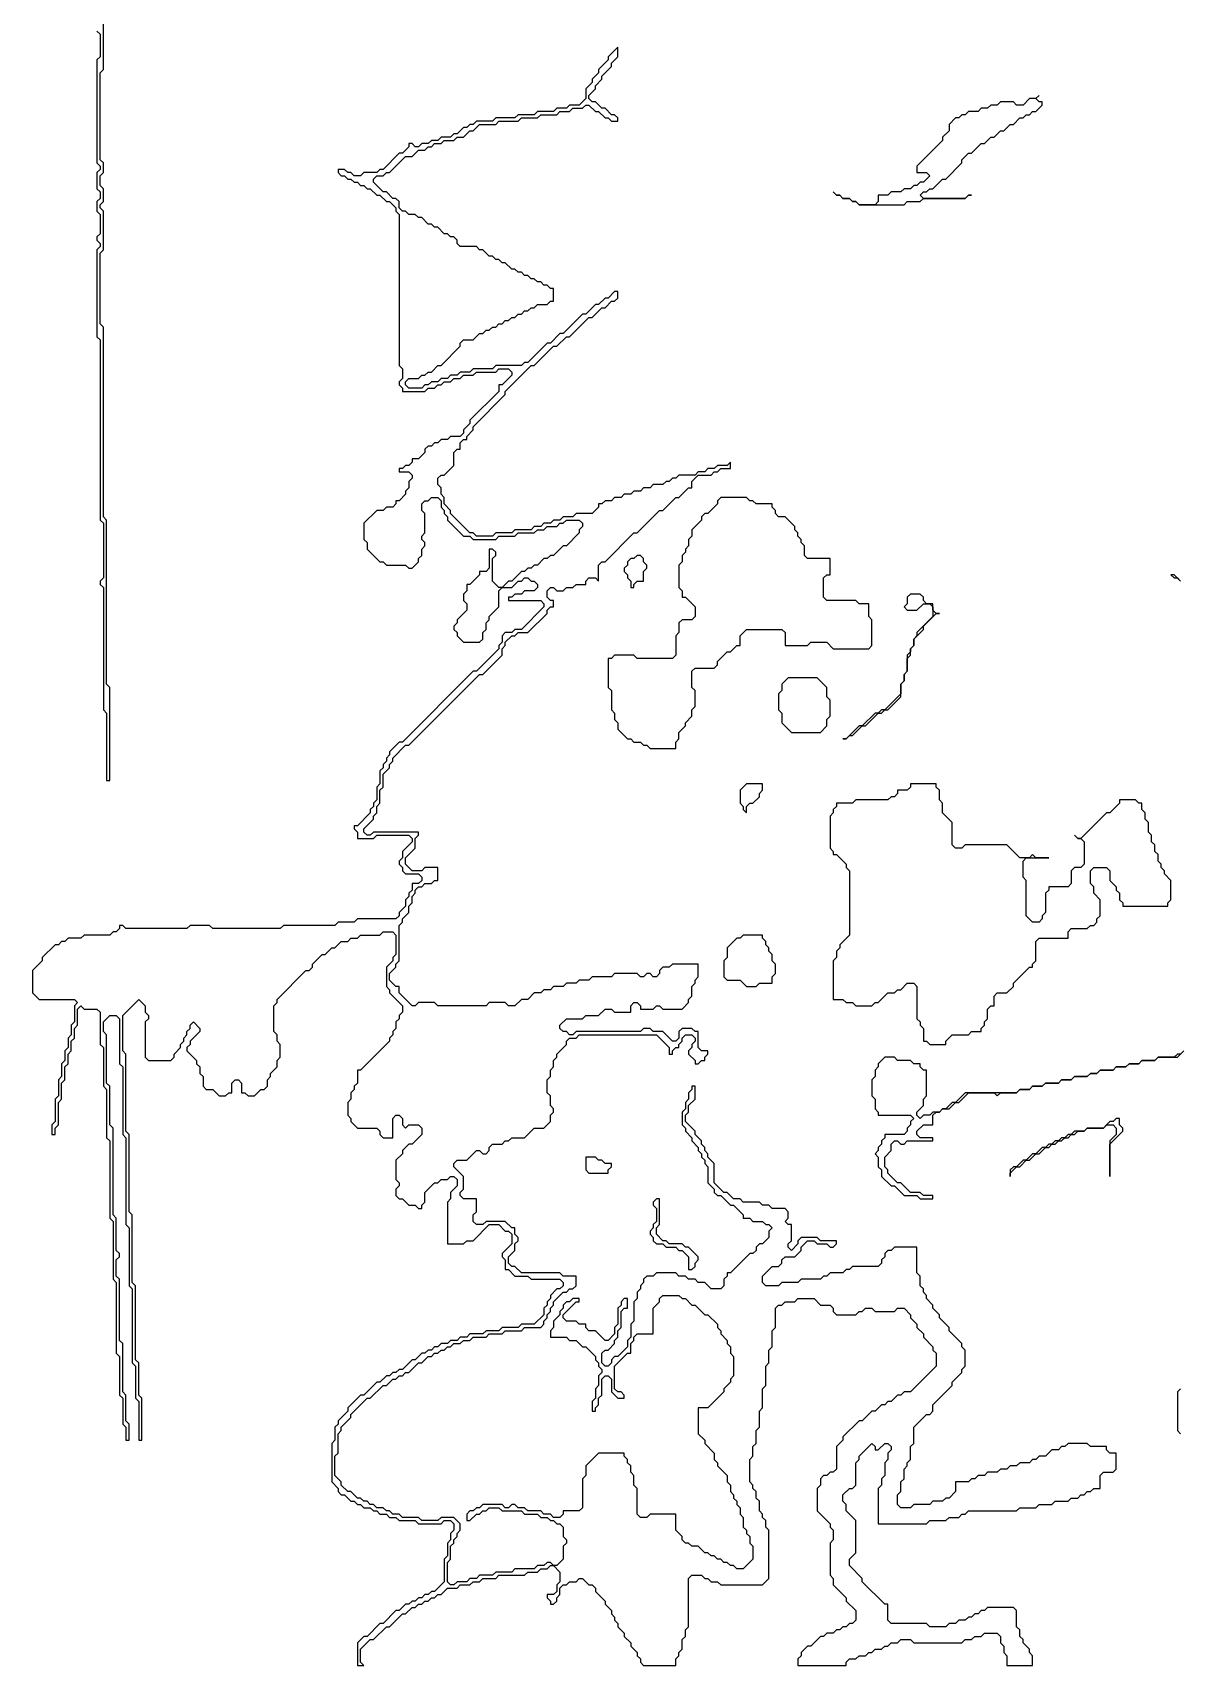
# Model space of a CAD drawing. Header units: metres. Extents: x 0 to 500, y 0 to 703.
# Drawn here: x 303.9 to 348.4, y 0.1 to 63.6 of the extents above; entities that cross this region are included whole.
import ezdxf

# ---------------------------------------------------------------- set-up
doc = ezdxf.new("R2010")
doc.units = ezdxf.units.M

msp = doc.modelspace()

# ---------------------------------------------------------------- linework, layer by layer
for points in [[(306.375, 63.625), (306.5, 63.5), (306.5, 62.625), (306.375, 62.5), (306.375, 58.5), (306.5, 58.375), (306.5, 58.25), (306.375, 58.125), (306.375, 57.5), (306.5, 57.375), (306.5, 57.125), (306.375, 57), (306.375, 56.625), (306.5, 56.5), (306.5, 55.75), (306.375, 55.625), (306.375, 55.5), (306.5, 55.375), (306.5, 55.25), (306.375, 55.125), (306.375, 51.75), (306.5, 51.625), (306.5, 44.625), (306.625, 44.5), (306.625, 42.375), (306.5, 42.25), (306.5, 42.125), (306.625, 42), (306.625, 37.25), (306.75, 37.125), (306.75, 34.5), (306.875, 34.5), (306.875, 38.125), (306.75, 38.25), (306.75, 44.625), (306.625, 44.75), (306.625, 52.125), (306.5, 52.25), (306.5, 55), (306.625, 55.125), (306.625, 56.625), (306.5, 56.75), (306.5, 56.875), (306.625, 57), (306.625, 57.5), (306.5, 57.625), (306.5, 58), (306.625, 58.125), (306.625, 58.5), (306.5, 58.625), (306.5, 62), (306.625, 62.125), (306.625, 64)], [(348.5, 42.25), (348.25, 42.5), (348.125, 42.5), (348.25, 42.375), (348.375, 42.375), (348.5, 42.25)], [(348.5, 23.875), (348.375, 23.875), (348.25, 23.75), (347.625, 23.75), (347.5, 23.625), (347, 23.625), (346.875, 23.5), (346.5, 23.5), (346.375, 23.375), (346, 23.375), (345.875, 23.25), (345.375, 23.25), (345.25, 23.125), (345, 23.125), (344.875, 23), (344.375, 23), (344.25, 22.875), (343.875, 22.875), (343.75, 22.75), (343.25, 22.75), (343.125, 22.625), (342.75, 22.625), (342.625, 22.5), (342.25, 22.5), (342.125, 22.375), (340.125, 22.375), (339.75, 22), (339.625, 22), (339.375, 21.75), (339.25, 21.75), (339.125, 21.625), (338.875, 21.625), (338.75, 21.5), (338.5, 21.5), (338.375, 21.375), (338.25, 21.5), (338.25, 21.625), (338.5, 21.875), (338.5, 22.125), (338.625, 22.25), (338.625, 23.25), (338.5, 23.25), (338.375, 23.375), (338.375, 23.5), (338.125, 23.5), (338, 23.625), (337.5, 23.625), (337.375, 23.75), (337, 23.75), (336.75, 23.5), (336.75, 23.375), (336.625, 23.25), (336.625, 23), (336.5, 22.875), (336.5, 22.25), (336.625, 22.125), (336.625, 21.75), (336.75, 21.625), (336.75, 21.5), (338, 21.5), (338.125, 21.375), (338, 21.25), (338, 21.125), (337.875, 21), (337.875, 20.875), (337.75, 20.75), (337, 20.75), (337, 20.625), (336.875, 20.5), (336.875, 20.375), (336.75, 20.25), (336.75, 20.125), (336.625, 20), (336.75, 19.875), (336.75, 19.5), (336.875, 19.375), (336.875, 19.125), (337.25, 18.75), (337.375, 18.75), (337.75, 18.375), (338.25, 18.375), (338.375, 18.25), (338.875, 18.25), (338.875, 18.375), (338.5, 18.375), (338.375, 18.5), (338, 18.5), (337.625, 18.875), (337.5, 18.875), (337.125, 19.25), (337.125, 19.375), (337, 19.5), (337, 19.875), (337.25, 20.125), (337.25, 20.375), (337.375, 20.5), (337.5, 20.5), (337.625, 20.375), (337.75, 20.375), (337.875, 20.5), (338.875, 20.5), (338.875, 20.625), (338.375, 20.625), (338.25, 20.75), (338.25, 20.875), (338.5, 21.125), (338.875, 21.125), (338.875, 21.5), (339, 21.625), (339.125, 21.625), (339.25, 21.75), (339.5, 21.75), (339.75, 22), (339.875, 22), (340.25, 22.375), (341.25, 22.375), (341.375, 22.25), (341.5, 22.375), (342.125, 22.375), (342.25, 22.5), (342.625, 22.5), (342.75, 22.625), (343.125, 22.625), (343.25, 22.75), (343.75, 22.75), (343.875, 22.875), (344.25, 22.875), (344.375, 23), (344.875, 23), (345, 23.125), (345.25, 23.125), (345.375, 23.25), (345.875, 23.25), (346, 23.375), (346.375, 23.375), (346.5, 23.5), (346.875, 23.5), (347, 23.625), (347.5, 23.625), (347.625, 23.75), (348.375, 23.75), (348.625, 24)], [(348.5, 10.875), (348.375, 10.75), (348.375, 9.25), (348.5, 9.125)]]:
    msp.add_lwpolyline(points)
for points in [[(326.625, 63), (326.25, 62.625), (326.25, 62.5), (325.875, 62.125), (325.875, 62), (325.625, 61.75), (325.625, 61.625), (325.375, 61.375), (325.375, 61), (325.125, 60.75), (324.75, 60.75), (324.625, 60.625), (324.25, 60.625), (324.125, 60.5), (323.5, 60.5), (323.375, 60.375), (322.75, 60.375), (322.625, 60.25), (321.875, 60.25), (321.75, 60.125), (321.125, 60.125), (321, 60), (320.875, 60), (320.75, 59.875), (320.625, 59.875), (320.375, 59.625), (320.25, 59.625), (320.125, 59.5), (319.75, 59.5), (319.625, 59.375), (319.375, 59.375), (319.25, 59.25), (319, 59.25), (318.875, 59.125), (318.75, 59.125), (318.625, 59.25), (318.5, 59.25), (318.5, 59.125), (318.25, 58.875), (318.125, 58.875), (317.5, 58.25), (317.375, 58.25), (317.25, 58.125), (316.75, 58.125), (316.625, 58), (316.375, 58), (316.25, 58.125), (316.125, 58.125), (316, 58.25), (315.75, 58.25), (315.75, 58.125), (315.875, 58), (316, 58), (316.125, 57.875), (316.25, 57.875), (316.375, 57.75), (316.5, 57.75), (316.625, 57.625), (316.75, 57.625), (316.875, 57.5), (317, 57.5), (317.25, 57.25), (317.375, 57.25), (317.625, 57), (317.75, 57), (318, 56.75), (318, 56.625), (318.125, 56.5), (318.125, 50.625), (318.25, 50.5), (318.25, 50.125), (318.125, 50), (318.125, 49.875), (318.25, 49.75), (318.25, 49.625), (319.125, 49.625), (319.25, 49.75), (319.5, 49.75), (319.625, 49.875), (319.75, 49.875), (319.875, 50), (320.125, 50), (320.25, 50.125), (320.5, 50.125), (320.625, 50.25), (321, 50.25), (321.125, 50.375), (321.875, 50.375), (322, 50.5), (322.375, 50.5), (322.5, 50.375), (322.5, 50.25), (322.125, 49.875), (322, 49.875), (322, 49.625), (320.875, 48.5), (320.875, 48.375), (320.625, 48.125), (320.625, 48), (320.5, 47.875), (320.125, 47.875), (320, 47.75), (319.75, 47.75), (319.625, 47.625), (319.5, 47.625), (319.375, 47.5), (319.25, 47.5), (319.125, 47.375), (319.125, 47.25), (318.875, 47), (318.625, 47), (318.625, 46.875), (318.5, 46.75), (318.375, 46.75), (318.25, 46.625), (318.125, 46.625), (318.125, 46.5), (318.5, 46.5), (318.625, 46.375), (318.625, 46.25), (318.5, 46.125), (318.5, 45.875), (318.375, 45.75), (318.375, 45.625), (318.125, 45.375), (318, 45.375), (318, 45.25), (317.875, 45.125), (317.625, 45.125), (317.5, 45), (317.25, 45), (316.75, 44.5), (316.75, 43.875), (316.875, 43.75), (316.875, 43.5), (317.375, 43), (317.5, 43), (317.625, 42.875), (318.375, 42.875), (318.5, 42.75), (318.625, 42.75), (318.875, 43), (318.875, 43.125), (319, 43.25), (319, 43.5), (319.125, 43.625), (319.125, 43.75), (319, 43.875), (319, 44), (319.125, 44.125), (319.125, 44.875), (319, 45), (319, 45.25), (319.125, 45.375), (319.25, 45.375), (319.375, 45.5), (319.625, 45.5), (319.75, 45.375), (319.75, 45.125), (319.875, 45), (319.875, 44.875), (320, 44.75), (320, 44.625), (320.625, 44), (320.875, 44), (321, 43.875), (321.875, 43.875), (322, 44), (322.625, 44), (322.75, 44.125), (323.375, 44.125), (323.5, 44.25), (323.75, 44.25), (323.875, 44.375), (324.25, 44.375), (324.375, 44.5), (324.5, 44.5), (324.625, 44.625), (325.125, 44.625), (325.25, 44.5), (325.25, 44.375), (325.125, 44.25), (325.125, 44.125), (324.625, 43.625), (324.5, 43.625), (324.125, 43.25), (324, 43.25), (323.875, 43.125), (323.75, 43.125), (323.5, 42.875), (323.375, 42.875), (323.25, 42.75), (323.125, 42.75), (323, 42.625), (322.875, 42.625), (322.5, 42.25), (322.375, 42.25), (322.125, 42), (322, 42), (321.75, 42.25), (321.75, 43.125), (321.875, 43.25), (321.875, 43.375), (321.75, 43.5), (321.625, 43.5), (321.625, 42.75), (321.5, 42.625), (321.25, 42.625), (321.25, 42.5), (320.875, 42.125), (320.75, 42.125), (320.75, 41.875), (320.625, 41.75), (320.625, 41.5), (320.75, 41.375), (320.75, 41.125), (320.375, 40.75), (320.375, 40.625), (320.25, 40.5), (320.25, 40.375), (320.375, 40.25), (320.375, 40.125), (320.625, 39.875), (321.25, 39.875), (321.375, 40), (321.375, 40.25), (321.5, 40.375), (321.5, 40.625), (321.625, 40.75), (321.625, 40.875), (322, 41.25), (322, 41.875), (322.125, 42), (322.5, 42), (322.75, 42.25), (322.875, 42.25), (323, 42.375), (323.125, 42.375), (323.25, 42.25), (323.375, 42.25), (323.5, 42.125), (323.5, 42), (323.375, 41.875), (323, 41.875), (322.875, 41.75), (322.625, 41.75), (322.5, 41.625), (322.375, 41.625), (322.375, 41.5), (323.625, 41.5), (323.75, 41.375), (323.75, 41.25), (322.875, 40.375), (322.625, 40.375), (322.5, 40.25), (322.25, 40.25), (322.125, 40.125), (322.125, 39.875), (322, 39.75), (322, 39.625), (321.125, 38.75), (321, 38.75), (318.25, 36), (318.125, 36), (317.75, 35.625), (317.75, 35.5), (317.625, 35.375), (317.625, 35.25), (317.5, 35.125), (317.5, 35), (317.375, 34.875), (317.375, 34.375), (317.25, 34.25), (317.25, 33.75), (317.125, 33.625), (317.125, 33.5), (317, 33.375), (317, 33.25), (316.5, 32.75), (316.375, 32.75), (316.375, 32.625), (316.5, 32.5), (316.5, 32.25), (317.125, 32.25), (317.25, 32.375), (318.5, 32.375), (318.625, 32.25), (318.625, 32.125), (318.25, 31.75), (318.25, 31.5), (318.125, 31.375), (318.125, 31.25), (318.25, 31.125), (318.25, 31), (318.375, 30.875), (318.875, 30.875), (319, 30.75), (319, 30.625), (318.875, 30.5), (318.625, 30.5), (318.625, 30.25), (318.5, 30.125), (318.5, 30), (318.375, 29.875), (318.375, 29.625), (318.125, 29.375), (318.125, 29.25), (318, 29.125), (316.5, 29.125), (316.375, 29), (315.75, 29), (315.625, 28.875), (313.625, 28.875), (313.5, 28.75), (310.875, 28.75), (310.75, 28.875), (310, 28.875), (309.875, 28.75), (307.5, 28.75), (307.375, 28.875), (307.25, 28.875), (307.25, 28.75), (307.125, 28.625), (307, 28.625), (306.875, 28.5), (305.875, 28.5), (305.75, 28.375), (305.25, 28.375), (305.125, 28.25), (305, 28.25), (304.875, 28.125), (304.75, 28.125), (304.25, 27.625), (304.25, 27.5), (303.875, 27.125), (303.875, 26.25), (304.125, 26), (305.5, 26), (305.625, 25.875), (305.5, 25.75), (305.5, 25.125), (305.375, 25), (305.375, 24.625), (305.25, 24.5), (305.25, 24.125), (305.125, 24), (305.125, 23.625), (305, 23.5), (305, 23), (304.875, 22.875), (304.875, 22.25), (304.75, 22.125), (304.75, 21.25), (304.625, 21.125), (304.625, 20.75), (304.75, 20.75), (304.75, 21), (304.875, 21.125), (304.875, 22), (305, 22.125), (305, 22.75), (305.125, 22.875), (305.125, 23.375), (305.25, 23.5), (305.25, 23.875), (305.375, 24), (305.375, 24.375), (305.5, 24.5), (305.5, 24.875), (305.625, 25), (305.625, 25.625), (305.75, 25.75), (305.875, 25.625), (306.375, 25.625), (306.5, 25.5), (306.5, 24.25), (306.625, 24.125), (306.625, 22.625), (306.75, 22.5), (306.75, 20.625), (306.875, 20.5), (306.875, 17.5), (307, 17.375), (307, 15.125), (307.125, 15), (307.125, 12.25), (307.25, 12.125), (307.25, 10.625), (307.375, 10.5), (307.375, 9.5), (307.5, 9.375), (307.5, 8.875), (307.625, 8.875), (307.625, 9.5), (307.5, 9.625), (307.5, 10.625), (307.375, 10.75), (307.375, 12.625), (307.25, 12.75), (307.25, 15.125), (307.125, 15.25), (307.125, 15.875), (307.25, 16), (307.25, 16.125), (307.125, 16.25), (307.125, 17.5), (307, 17.625), (307, 21), (306.875, 21.125), (306.875, 22.625), (306.75, 22.75), (306.75, 24.625), (306.625, 24.75), (306.625, 25.125), (306.875, 25.375), (307.125, 25.375), (307.25, 25.25), (307.25, 23.5), (307.375, 23.375), (307.375, 20.75), (307.5, 20.625), (307.5, 17.25), (307.625, 17.125), (307.625, 14.875), (307.75, 14.75), (307.75, 11.875), (307.875, 11.75), (307.875, 10.5), (308, 10.375), (308, 8.875), (308.125, 8.875), (308.125, 10.5), (308, 10.625), (308, 11.875), (307.875, 12), (307.875, 14.875), (307.75, 15), (307.75, 17.625), (307.625, 17.75), (307.625, 20.75), (307.5, 20.875), (307.5, 23.875), (307.375, 24), (307.375, 25.375), (308, 26), (308.25, 25.75), (308.25, 25.5), (308.375, 25.375), (308.375, 25.25), (308.25, 25.125), (308.25, 23.75), (308.375, 23.625), (309.25, 23.625), (309.375, 23.75), (309.375, 23.875), (309.625, 24.125), (309.625, 24.25), (309.75, 24.375), (309.75, 24.5), (309.875, 24.625), (309.875, 24.75), (310, 24.875), (310, 25), (310.125, 25.125), (310.375, 24.875), (310.375, 24.75), (310, 24.375), (310, 24.25), (309.875, 24.125), (309.875, 24), (310.25, 23.625), (310.25, 23.5), (310.375, 23.375), (310.375, 23.125), (310.5, 23), (310.5, 22.625), (310.625, 22.5), (310.875, 22.5), (311.125, 22.25), (311.375, 22.25), (311.5, 22.375), (311.625, 22.375), (311.625, 22.75), (311.75, 22.875), (311.875, 22.875), (312, 22.75), (312, 22.375), (312.125, 22.375), (312.25, 22.25), (312.5, 22.25), (312.75, 22.5), (312.875, 22.5), (313, 22.625), (313, 22.875), (313.125, 23), (313.125, 23.125), (313.375, 23.375), (313.375, 23.625), (313.5, 23.75), (313.5, 24.25), (313.375, 24.375), (313.375, 24.625), (313.25, 24.75), (313.25, 25.75), (313.375, 25.875), (313.375, 26), (314.5, 27.125), (314.625, 27.125), (314.75, 27.25), (314.75, 27.375), (315.125, 27.75), (315.25, 27.75), (315.5, 28), (315.625, 28), (315.875, 28.25), (316.125, 28.25), (316.25, 28.375), (316.5, 28.375), (316.625, 28.5), (317.375, 28.5), (317.5, 28.625), (317.875, 28.625), (318, 28.5), (318, 27.75), (317.875, 27.625), (317.875, 27.5), (317.625, 27.25), (317.625, 26.5), (317.75, 26.375), (317.75, 26.25), (318.25, 25.75), (318.25, 25.5), (318.125, 25.375), (318.125, 25.25), (318, 25.125), (318, 24.875), (317.875, 24.75), (317.875, 24.625), (317.75, 24.5), (317.75, 24.375), (316.625, 23.25), (316.5, 23.25), (316.5, 22.75), (316.375, 22.625), (316.375, 22.5), (316.25, 22.375), (316.25, 22.125), (316.125, 22), (316.125, 21.5), (316.25, 21.375), (316.25, 21.25), (316.5, 21), (317.25, 21), (317.375, 20.875), (317.375, 20.75), (317.5, 20.625), (317.875, 20.625), (317.875, 21.375), (318, 21.5), (318.125, 21.5), (318.25, 21.375), (318.25, 21.125), (318.375, 21), (318.5, 21.125), (318.875, 21.125), (319, 21), (319, 20.75), (318.625, 20.375), (318.5, 20.375), (318.25, 20.125), (318.25, 20), (318, 19.75), (318, 19), (318.125, 18.875), (318.125, 18.75), (318, 18.625), (318, 18.375), (318.125, 18.25), (318.25, 18.25), (318.5, 18), (318.75, 18), (318.875, 17.875), (319, 17.875), (319, 18), (319.125, 18.125), (319.125, 18.5), (319.5, 18.875), (319.625, 18.875), (319.75, 19), (320, 19), (320.125, 19.125), (320.25, 19.125), (320.375, 19), (320.375, 18.75), (320.125, 18.5), (320.125, 18.25), (320, 18.125), (320, 16.5), (320.625, 16.5), (320.75, 16.625), (321, 16.625), (321.625, 17.25), (322, 17.25), (322.25, 17), (322.375, 17), (322.5, 16.875), (322.5, 16.5), (322.125, 16.125), (322.125, 16), (322.25, 15.875), (322.25, 15.5), (322.375, 15.5), (322.625, 15.25), (323.125, 15.25), (323.25, 15.125), (324.375, 15.125), (324.5, 15), (324.5, 14.875), (324.375, 14.75), (324.25, 14.75), (324, 14.5), (324, 14.375), (323.875, 14.25), (323.875, 14.125), (323.75, 14), (323.75, 13.75), (323.375, 13.375), (322.875, 13.375), (322.75, 13.25), (322.125, 13.25), (322, 13.125), (321.5, 13.125), (321.375, 13), (320.875, 13), (320.75, 12.875), (320.5, 12.875), (320.375, 12.75), (320.125, 12.75), (320, 12.625), (319.75, 12.625), (319.625, 12.5), (319.5, 12.5), (319.375, 12.375), (319.25, 12.375), (319.125, 12.25), (319, 12.25), (318.75, 12), (318.625, 12), (318.25, 11.625), (318.125, 11.625), (318, 11.5), (317.875, 11.5), (317.75, 11.375), (317.625, 11.375), (317.375, 11.125), (317.25, 11.125), (316.75, 10.625), (316.625, 10.625), (316.125, 10.125), (316.125, 10), (315.75, 9.625), (315.75, 9.5), (315.625, 9.375), (315.625, 8.875), (315.5, 8.75), (315.5, 7.25), (315.75, 7), (315.75, 6.875), (315.875, 6.75), (316, 6.75), (316.25, 6.5), (316.375, 6.5), (316.5, 6.375), (316.625, 6.375), (316.75, 6.25), (317, 6.25), (317.125, 6.125), (317.25, 6.125), (317.375, 6), (317.625, 6), (317.75, 5.875), (318, 5.875), (318.125, 5.75), (318.75, 5.75), (318.875, 5.625), (319.75, 5.625), (319.875, 5.75), (320.125, 5.75), (320.25, 5.625), (320.25, 5.375), (320.125, 5.25), (320.125, 5), (320, 4.875), (320, 4.375), (319.875, 4.25), (319.875, 3.375), (319.5, 3), (319.375, 3), (319.25, 2.875), (319.125, 2.875), (319, 2.75), (318.875, 2.75), (318.75, 2.625), (318.625, 2.625), (318.5, 2.5), (318.375, 2.5), (318.125, 2.25), (318, 2.25), (317.5, 1.75), (317.375, 1.75), (316.875, 1.25), (316.75, 1.25), (316.5, 1), (316.5, 0.125), (316.75, 0.125), (316.625, 0.25), (316.625, 0.75), (317, 1.125), (317.125, 1.125), (317.625, 1.625), (317.75, 1.625), (318.25, 2.125), (318.375, 2.125), (318.625, 2.375), (318.75, 2.375), (318.875, 2.5), (319, 2.5), (319.125, 2.625), (319.25, 2.625), (319.375, 2.75), (319.5, 2.75), (319.625, 2.875), (319.75, 2.875), (320, 3.125), (320.375, 3.125), (320.5, 3.25), (320.875, 3.25), (321, 3.375), (321.25, 3.375), (321.375, 3.5), (321.875, 3.5), (322, 3.625), (323, 3.625), (323.125, 3.75), (323.5, 3.75), (323.625, 3.875), (323.875, 3.875), (324, 4), (324.125, 4), (324.375, 3.75), (324.375, 3.375), (324.25, 3.25), (324.25, 3), (324.125, 2.875), (323.875, 2.875), (323.875, 2.75), (324, 2.625), (324, 2.5), (324.125, 2.5), (324.25, 2.625), (324.25, 2.75), (324.375, 2.875), (324.375, 3.125), (324.5, 3.25), (324.625, 3.25), (324.75, 3.375), (325, 3.375), (325.125, 3.5), (325.25, 3.5), (325.5, 3.25), (325.625, 3.25), (325.75, 3.125), (325.75, 3), (326.125, 2.625), (326.125, 2.5), (326.375, 2.25), (326.375, 2.125), (326.5, 2), (326.5, 1.875), (326.625, 1.75), (326.625, 1.625), (326.875, 1.375), (326.875, 1.25), (327.125, 1), (327.125, 0.875), (327.375, 0.625), (327.375, 0.5), (327.5, 0.375), (327.5, 0.25), (327.625, 0.125), (328.875, 0.125), (328.875, 0.375), (329, 0.5), (329, 0.625), (329.125, 0.75), (329.125, 1.125), (329.25, 1.25), (329.25, 1.5), (329.375, 1.625), (329.375, 3.5), (329.5, 3.625), (329.875, 3.625), (330, 3.5), (330.125, 3.5), (330.25, 3.375), (330.5, 3.375), (330.625, 3.25), (332.25, 3.25), (332.5, 3.5), (332.5, 5.375), (332.375, 5.5), (332.375, 5.75), (332.25, 5.875), (332.25, 6), (332.125, 6.125), (332.125, 6.5), (332, 6.625), (332, 6.875), (331.875, 7), (331.875, 7.125), (331.75, 7.25), (331.75, 8.125), (331.875, 8.25), (331.875, 8.625), (332, 8.75), (332, 9.25), (332.125, 9.375), (332.125, 10), (332.25, 10.125), (332.25, 10.875), (332.375, 11), (332.375, 11.75), (332.5, 11.875), (332.5, 12.375), (332.625, 12.5), (332.625, 13.125), (332.75, 13.25), (332.75, 14), (332.875, 14.125), (333, 14.125), (333.125, 14.25), (333.5, 14.25), (333.625, 14.375), (334.25, 14.375), (334.5, 14.125), (334.875, 14.125), (335, 14), (335, 13.875), (335.125, 13.75), (335.875, 13.75), (336, 13.875), (336.125, 13.875), (336.25, 14), (336.5, 14), (336.625, 13.875), (337.375, 13.875), (337.5, 14), (337.75, 14), (338, 13.75), (338, 13.625), (338.25, 13.375), (338.25, 13.25), (338.5, 13), (338.5, 12.875), (338.875, 12.5), (338.875, 12.375), (339, 12.25), (339, 11.75), (338, 10.75), (337.75, 10.75), (337.625, 10.625), (337.5, 10.625), (337.25, 10.375), (337.125, 10.375), (337, 10.25), (336.875, 10.25), (336.625, 10), (336.5, 10), (336.125, 9.625), (336, 9.625), (335.375, 9), (335.375, 8.875), (335.125, 8.625), (335.125, 7.75), (335, 7.625), (334.875, 7.625), (334.75, 7.5), (334.625, 7.5), (334.5, 7.375), (334.5, 7.125), (334.375, 7), (334.375, 6.125), (334.875, 5.625), (334.875, 5.5), (335, 5.375), (335, 5), (334.875, 4.875), (334.875, 3.625), (335, 3.5), (335, 3.25), (335.5, 2.75), (335.5, 2.625), (335.875, 2.25), (335.875, 1.875), (335.75, 1.75), (335.625, 1.75), (335.5, 1.625), (335.375, 1.625), (335.25, 1.5), (335.125, 1.5), (335, 1.375), (334.75, 1.375), (334.625, 1.25), (334.5, 1.25), (334.125, 0.875), (334, 0.875), (333.75, 0.625), (333.75, 0.5), (333.625, 0.375), (333.625, 0.125), (335.5, 0.125), (335.5, 0.25), (335.625, 0.375), (335.875, 0.375), (336, 0.5), (336.25, 0.5), (336.375, 0.625), (336.5, 0.625), (336.625, 0.75), (336.875, 0.75), (337, 0.875), (337.125, 0.875), (337.25, 1), (337.5, 1), (337.625, 1.125), (338, 1.125), (338.125, 1), (340, 1), (340.125, 1.125), (340.375, 1.125), (340.5, 1.25), (340.75, 1.25), (340.875, 1.375), (341.375, 1.375), (341.5, 1.25), (341.5, 1), (341.625, 0.875), (341.625, 0.625), (341.75, 0.5), (341.75, 0.125), (342.75, 0.125), (342.75, 0.5), (342.625, 0.625), (342.625, 0.75), (342.375, 1), (342.375, 1.125), (342.25, 1.25), (342.25, 1.5), (342.125, 1.625), (342.125, 2.25), (342, 2.375), (341, 2.375), (340.875, 2.25), (340.75, 2.25), (340.625, 2.125), (340.5, 2.125), (340.375, 2), (340.25, 2), (340.125, 1.875), (339.875, 1.875), (339.75, 1.75), (339.5, 1.75), (339.375, 1.625), (338.75, 1.625), (338.625, 1.75), (337.25, 1.75), (337.125, 1.875), (337.125, 2.5), (337, 2.5), (336.125, 3.375), (336.125, 3.5), (335.625, 4), (335.625, 4.25), (335.875, 4.5), (335.875, 5.75), (335.5, 6.125), (335.5, 6.375), (335.375, 6.5), (335.375, 6.75), (335.625, 7), (335.75, 7), (335.875, 7.125), (335.875, 8), (336, 8.125), (336, 8.25), (336.5, 8.75), (336.625, 8.625), (336.625, 8.5), (336.75, 8.5), (337, 8.75), (337.125, 8.75), (337.25, 8.625), (337.25, 8.5), (337.125, 8.375), (337.125, 8.125), (337, 8), (337, 7.5), (336.875, 7.375), (336.875, 7.125), (336.75, 7), (336.75, 5.625), (338.625, 5.625), (338.75, 5.75), (339.375, 5.75), (339.5, 5.875), (339.875, 5.875), (340, 6), (340.125, 6), (340.25, 6.125), (342.125, 6.125), (342.25, 6.25), (342.875, 6.25), (343, 6.375), (343.5, 6.375), (343.625, 6.5), (344.125, 6.5), (344.25, 6.625), (344.5, 6.625), (344.625, 6.75), (344.75, 6.75), (344.875, 6.875), (345, 6.875), (345.125, 7), (345.375, 7), (345.375, 7.5), (345.5, 7.625), (345.875, 7.625), (346, 7.75), (346, 8.375), (345.75, 8.375), (345.625, 8.5), (345.625, 8.625), (345, 8.625), (344.875, 8.75), (344.125, 8.75), (344, 8.625), (343.875, 8.625), (343.75, 8.5), (343.5, 8.5), (343.25, 8.25), (343, 8.25), (342.875, 8.125), (342.75, 8.125), (342.625, 8), (342.25, 8), (342.125, 7.875), (341.875, 7.875), (341.75, 7.75), (341.5, 7.75), (341.375, 7.625), (341, 7.625), (340.875, 7.5), (340.625, 7.5), (340.5, 7.375), (340.375, 7.375), (340.25, 7.25), (339.75, 7.25), (339.75, 6.875), (339.5, 6.625), (339.375, 6.625), (339.25, 6.5), (338.875, 6.5), (338.75, 6.375), (338.125, 6.375), (338, 6.25), (337.625, 6.25), (337.5, 6.375), (337.5, 6.75), (337.625, 6.875), (337.625, 7.25), (337.75, 7.375), (337.75, 7.75), (337.875, 7.875), (337.875, 8), (338, 8.125), (338, 8.625), (338.125, 8.75), (338.125, 9.375), (338.625, 9.875), (338.75, 9.875), (338.875, 10), (338.875, 10.25), (339.625, 11), (339.625, 11.125), (340, 11.5), (340, 11.625), (340.125, 11.75), (340.125, 12.375), (340, 12.5), (340, 12.625), (339.5, 13.125), (339.5, 13.25), (339.125, 13.625), (339.125, 13.75), (338.875, 14), (338.875, 14.125), (338.625, 14.375), (338.625, 14.5), (338.5, 14.625), (338.5, 14.75), (338.375, 14.875), (338.375, 15.25), (338.25, 15.375), (338.25, 16.375), (337.375, 16.375), (337.25, 16.25), (337.125, 16.25), (337, 16.125), (337, 16), (336.875, 15.875), (336.875, 15.75), (336.75, 15.625), (335.75, 15.625), (335.625, 15.5), (335.5, 15.5), (335.375, 15.375), (334.875, 15.375), (334.75, 15.25), (334.625, 15.25), (334.5, 15.125), (333.75, 15.125), (333.625, 15), (333, 15), (332.875, 14.875), (332.375, 14.875), (332.25, 15), (332.25, 15.25), (332.625, 15.625), (332.875, 15.625), (333, 15.75), (333, 15.875), (333.125, 16), (333.5, 16), (333.75, 16.25), (333.75, 16.375), (334, 16.625), (334.25, 16.625), (334.375, 16.5), (334.75, 16.5), (334.875, 16.375), (335, 16.375), (335.125, 16.5), (335.125, 16.625), (334.5, 16.625), (334.375, 16.75), (333.75, 16.75), (333.625, 16.625), (333.625, 16.5), (333.375, 16.25), (333.25, 16.375), (333.25, 16.5), (333.375, 16.625), (333.375, 17.25), (333.25, 17.25), (333.125, 17.375), (333.25, 17.5), (333.25, 17.75), (333.125, 17.875), (332.625, 17.875), (332.5, 18), (332.25, 18), (332.125, 18.125), (331.5, 18.125), (331.375, 18.25), (331.125, 18.25), (330.875, 18.5), (330.75, 18.5), (330.375, 18.875), (330.375, 19.625), (330.125, 19.875), (330.125, 20), (330, 20.125), (330, 20.25), (329.875, 20.375), (329.875, 20.5), (329.625, 20.75), (329.625, 20.875), (329.25, 21.25), (329.25, 21.5), (329.375, 21.625), (329.375, 21.875), (329.625, 22.125), (329.625, 22.625), (329.5, 22.625), (329.5, 22.5), (329.375, 22.375), (329.375, 22.125), (329.25, 22), (329.25, 21.75), (329.125, 21.625), (329.125, 21.125), (329.25, 21), (329.25, 20.875), (329.5, 20.625), (329.5, 20.5), (329.75, 20.25), (329.75, 20.125), (329.875, 20), (329.875, 19.875), (330, 19.75), (330, 19.625), (330.125, 19.5), (330.125, 18.875), (330.375, 18.625), (330.375, 18.5), (330.5, 18.375), (330.625, 18.375), (331, 18), (331.125, 18), (331.5, 17.625), (331.5, 17.5), (331.75, 17.5), (331.875, 17.375), (332.25, 17.375), (332.375, 17.25), (332.5, 17.25), (332.625, 17.125), (332.5, 17), (332.5, 16.75), (332.25, 16.5), (332.125, 16.5), (332, 16.375), (332, 16.25), (331.875, 16.125), (331.75, 16.125), (331, 15.375), (330.875, 15.375), (330.875, 15.25), (330.75, 15.125), (330.75, 14.875), (330.625, 14.75), (330.25, 14.75), (330, 15), (329.75, 15), (329.625, 15.125), (329.375, 15.125), (329.25, 15.25), (329, 15.25), (328.875, 15.375), (328.125, 15.375), (328, 15.25), (327.75, 15.25), (327.625, 15.125), (327.625, 15), (327.5, 14.875), (327.5, 14.75), (327.375, 14.625), (327.375, 14.375), (327.25, 14.25), (327.25, 13.5), (327.125, 13.375), (327.125, 12.875), (327, 12.75), (327, 12.5), (326.625, 12.125), (326.5, 12.125), (326.375, 12), (326.375, 11.875), (326.25, 11.75), (326.125, 11.75), (326, 11.875), (326, 12.25), (326.125, 12.375), (326.25, 12.375), (326.5, 12.625), (326.5, 12.75), (326.625, 12.875), (326.625, 13.125), (326.75, 13.25), (326.75, 13.875), (326.875, 14), (327, 14), (327, 14.375), (326.875, 14.375), (326.75, 14.25), (326.75, 14.125), (326.625, 14), (326.625, 13.375), (326.5, 13.25), (326.5, 13), (326.25, 12.75), (326.125, 12.75), (325.75, 13.125), (325.5, 13.125), (325.375, 13.25), (325.375, 13.375), (325.125, 13.375), (325, 13.5), (324.625, 13.5), (324.5, 13.625), (324.5, 13.75), (325, 14.25), (325.125, 14.25), (325.125, 14.375), (324.875, 14.375), (324.75, 14.25), (324.625, 14.25), (324.5, 14.125), (324.5, 14), (324.375, 13.875), (324.375, 13.75), (324.125, 13.5), (324.125, 13.25), (324, 13.125), (324, 12.875), (324.625, 12.875), (324.75, 12.75), (325, 12.75), (325.25, 12.5), (325.375, 12.5), (325.75, 12.125), (325.75, 12), (325.875, 11.875), (325.875, 11.75), (326, 11.625), (326, 11.5), (325.875, 11.375), (325.875, 11), (325.75, 10.875), (325.75, 10.5), (325.625, 10.375), (325.625, 10), (325.75, 10), (325.75, 10.125), (325.875, 10.25), (325.875, 10.5), (326, 10.625), (326, 11.25), (326.125, 11.375), (326.25, 11.375), (326.375, 11.25), (326.375, 10.75), (326.625, 10.5), (326.875, 10.5), (326.875, 10.625), (326.75, 10.75), (326.625, 10.75), (326.5, 10.875), (326.5, 11.75), (327, 12.25), (327.125, 12.25), (327.125, 12.625), (327.25, 12.75), (327.25, 12.875), (327.375, 13), (328, 13), (328, 14), (328.25, 14.25), (328.25, 14.375), (328.375, 14.5), (329, 14.5), (329.125, 14.375), (329.25, 14.375), (329.5, 14.125), (329.625, 14.125), (330, 13.75), (330.125, 13.75), (330.5, 13.375), (330.5, 13.25), (330.625, 13.125), (330.625, 13), (330.875, 12.75), (330.875, 12.625), (331, 12.5), (331, 12.25), (331.125, 12.125), (331.125, 11.375), (331, 11.25), (331, 11.125), (330.75, 10.875), (330.75, 10.75), (330.125, 10.125), (329.75, 10.125), (329.75, 9.125), (330, 8.875), (330, 8.75), (330.375, 8.375), (330.375, 8.125), (330.5, 8), (330.5, 7.875), (330.875, 7.5), (330.875, 7.25), (331, 7.125), (331, 6.875), (331.125, 6.75), (331.125, 6.625), (331.25, 6.5), (331.25, 6.375), (331.375, 6.25), (331.375, 6), (331.5, 5.875), (331.5, 5.5), (331.625, 5.375), (331.625, 5.25), (331.75, 5.125), (331.75, 4.875), (331.875, 4.75), (331.875, 4.25), (331.5, 3.875), (331.25, 3.875), (331.125, 4), (331, 4), (330.875, 4.125), (330.75, 4.125), (330.625, 4.25), (330.5, 4.25), (330.375, 4.375), (330.25, 4.375), (330.125, 4.5), (330, 4.5), (329.75, 4.75), (329.5, 4.75), (329.375, 4.875), (329.25, 4.875), (329.125, 5), (329.125, 5.125), (328.875, 5.375), (328.875, 6), (327.875, 6), (327.75, 5.875), (327.5, 5.875), (327.375, 6), (327.375, 7), (327.25, 7.125), (327.25, 7.5), (327.125, 7.625), (327.125, 7.875), (327, 8), (327, 8.125), (326.875, 8.25), (326.875, 8.375), (325.875, 8.375), (325.375, 7.875), (325.375, 7.5), (325.25, 7.375), (325.25, 6.25), (325.125, 6.125), (324.5, 6.125), (324.5, 6), (324.375, 5.875), (324.125, 5.875), (324, 6), (323.75, 6), (323.625, 6.125), (323.125, 6.125), (323, 6.25), (322.75, 6.25), (322.625, 6.375), (322.5, 6.375), (322.375, 6.25), (322.25, 6.25), (322.125, 6.375), (321.375, 6.375), (321.25, 6.25), (321.125, 6.25), (321, 6.125), (320.875, 6.125), (320.75, 6), (320.75, 5.75), (320.875, 5.75), (321.125, 6), (321.25, 6), (321.375, 6.125), (321.5, 6.125), (321.625, 6.25), (322, 6.25), (322.125, 6.125), (322.875, 6.125), (323, 6), (323.5, 6), (323.625, 5.875), (323.875, 5.875), (324, 5.75), (324.125, 5.75), (324.25, 5.625), (324.375, 5.625), (324.5, 5.5), (324.5, 5.125), (324.625, 5), (324.625, 4.875), (324.5, 4.75), (324.5, 4.25), (324.25, 4), (324.125, 4), (324, 4.125), (323.875, 4.125), (323.75, 4), (323.5, 4), (323.375, 3.875), (322.625, 3.875), (322.5, 3.75), (321.875, 3.75), (321.75, 3.625), (321.25, 3.625), (321.125, 3.5), (320.875, 3.5), (320.75, 3.375), (320.375, 3.375), (320.25, 3.25), (320.125, 3.25), (320, 3.375), (320, 4.125), (320.125, 4.25), (320.125, 4.75), (320.25, 4.875), (320.25, 5), (320.375, 5.125), (320.375, 5.25), (320.5, 5.375), (320.5, 5.625), (320.25, 5.875), (319.75, 5.875), (319.625, 5.75), (319, 5.75), (318.875, 5.875), (318.25, 5.875), (318.125, 6), (317.875, 6), (317.75, 6.125), (317.625, 6.125), (317.5, 6.25), (317.25, 6.25), (317.125, 6.375), (317, 6.375), (316.875, 6.5), (316.75, 6.5), (316.625, 6.625), (316.5, 6.625), (316.25, 6.875), (316.125, 6.875), (315.875, 7.125), (315.875, 7.25), (315.625, 7.5), (315.625, 8.25), (315.75, 8.375), (315.75, 9.125), (315.875, 9.25), (315.875, 9.375), (316.25, 9.75), (316.25, 9.875), (316.875, 10.5), (317, 10.5), (317.5, 11), (317.625, 11), (317.875, 11.25), (318, 11.25), (318.125, 11.375), (318.25, 11.375), (318.375, 11.5), (318.5, 11.5), (318.875, 11.875), (319, 11.875), (319.25, 12.125), (319.375, 12.125), (319.5, 12.25), (319.625, 12.25), (319.75, 12.375), (319.875, 12.375), (320, 12.5), (320.125, 12.5), (320.25, 12.625), (320.5, 12.625), (320.625, 12.75), (320.875, 12.75), (321, 12.875), (321.5, 12.875), (321.625, 13), (322.125, 13), (322.25, 13.125), (322.875, 13.125), (323, 13.25), (323.625, 13.25), (323.75, 13.375), (323.75, 13.5), (323.875, 13.625), (323.875, 13.75), (324, 13.875), (324, 14), (324.125, 14.125), (324.125, 14.25), (324.5, 14.625), (324.625, 14.625), (324.75, 14.75), (324.875, 14.75), (325, 14.875), (325, 15.25), (324.5, 15.25), (324.375, 15.375), (322.875, 15.375), (322.625, 15.625), (322.5, 15.625), (322.375, 15.75), (322.375, 16), (322.625, 16.25), (322.625, 16.5), (322.75, 16.625), (322.75, 16.75), (322.625, 16.875), (322.625, 17.125), (322.5, 17.125), (322.25, 17.375), (321.5, 17.375), (321.375, 17.25), (321.125, 17.25), (321, 17.375), (321, 17.625), (321.125, 17.75), (321.125, 18.25), (320.625, 18.25), (320.5, 18.375), (320.5, 18.5), (320.625, 18.625), (320.625, 19.125), (320.25, 19.5), (320.25, 19.625), (320.375, 19.75), (320.75, 19.75), (321.125, 20.125), (321.25, 20.125), (321.375, 20), (321.5, 20), (321.625, 20.125), (321.625, 20.25), (321.75, 20.375), (322.125, 20.375), (322.25, 20.5), (322.375, 20.5), (322.5, 20.625), (323, 20.625), (323.375, 21), (323.75, 21), (324, 21.25), (324, 21.5), (324.125, 21.625), (324.125, 21.75), (324, 21.875), (324, 22.25), (323.875, 22.375), (323.875, 22.875), (324, 23), (324, 23.25), (324.125, 23.375), (324.125, 23.625), (324.25, 23.75), (324.25, 23.875), (324.625, 24.25), (324.625, 24.375), (324.75, 24.5), (325, 24.5), (325.125, 24.625), (328.125, 24.625), (328.625, 24.125), (328.625, 23.875), (328.75, 23.875), (328.75, 24), (328.875, 24.125), (329, 24.125), (329, 24.25), (329.125, 24.375), (329.125, 24.5), (329.25, 24.625), (329.5, 24.625), (329.625, 24.5), (329.625, 24.375), (329.5, 24.25), (329.5, 24.125), (329.375, 24), (329.375, 23.875), (329.625, 23.625), (329.625, 23.5), (329.75, 23.5), (329.875, 23.625), (330, 23.625), (330, 23.75), (330.125, 23.875), (330.125, 24), (329.875, 24), (329.75, 24.125), (329.75, 24.75), (329.625, 24.75), (329.5, 24.875), (329.125, 24.875), (329, 24.75), (329, 24.5), (328.875, 24.375), (328.75, 24.375), (328.375, 24.75), (328, 24.75), (327.875, 24.875), (327.625, 24.875), (327.5, 24.75), (325, 24.75), (324.875, 24.625), (324.75, 24.625), (324.625, 24.75), (324.5, 24.75), (324.375, 24.875), (324.375, 25), (324.625, 25.25), (325.25, 25.25), (325.375, 25.375), (325.875, 25.375), (326.125, 25.625), (326.375, 25.625), (326.5, 25.5), (327.125, 25.5), (327.125, 25.75), (327.25, 25.875), (327.375, 25.875), (327.5, 25.75), (327.5, 25.625), (328, 25.625), (328.125, 25.75), (328.25, 25.75), (328.375, 25.625), (329.125, 25.625), (329.375, 25.875), (329.375, 26), (329.5, 26.125), (329.5, 26.5), (329.625, 26.625), (329.625, 26.75), (329.75, 26.875), (329.75, 27.375), (328.75, 27.375), (328.625, 27.25), (328.375, 27.25), (328.25, 27.125), (328.25, 27), (328.125, 26.875), (328, 26.875), (327.875, 27), (327.75, 27), (327.625, 26.875), (327.5, 26.875), (327.375, 27), (326.5, 27), (326.375, 26.875), (325.625, 26.875), (325.5, 26.75), (325.125, 26.75), (325, 26.625), (324.625, 26.625), (324.5, 26.5), (324.125, 26.5), (324, 26.375), (323.75, 26.375), (323.625, 26.25), (323.375, 26.25), (323.125, 26), (322.875, 26), (322.625, 25.75), (322.375, 25.75), (322.25, 25.875), (321.625, 25.875), (321.5, 25.75), (319.625, 25.75), (319.5, 25.875), (318.875, 25.875), (318.75, 25.75), (318.625, 25.75), (318.125, 26.25), (318.125, 26.5), (318, 26.5), (317.75, 26.75), (317.75, 27), (318, 27.25), (318, 27.375), (318.125, 27.5), (318.125, 28.875), (318.25, 29), (318.25, 29.125), (318.5, 29.375), (318.5, 29.625), (318.625, 29.75), (318.625, 30), (318.75, 30.125), (318.75, 30.25), (318.875, 30.375), (319, 30.375), (319.125, 30.5), (319.375, 30.5), (319.5, 30.625), (319.625, 30.625), (319.625, 31.125), (319.125, 31.125), (319, 31), (318.625, 31), (318.375, 31.25), (318.375, 31.5), (318.75, 31.875), (318.75, 32.25), (318.875, 32.375), (318.875, 32.5), (317.125, 32.5), (317, 32.375), (316.875, 32.375), (316.75, 32.5), (316.75, 32.625), (317.125, 33), (317.125, 33.125), (317.25, 33.25), (317.25, 33.5), (317.375, 33.625), (317.375, 34.125), (317.5, 34.25), (317.5, 34.75), (317.75, 35), (317.75, 35.125), (317.875, 35.25), (317.875, 35.375), (318.375, 35.875), (318.5, 35.875), (321.25, 38.625), (321.375, 38.625), (322.125, 39.375), (322.125, 39.625), (322.25, 39.75), (322.25, 39.875), (322.5, 40.125), (322.625, 40.125), (322.75, 40.25), (323.125, 40.25), (323.875, 41), (323.875, 41.125), (324, 41.25), (324.125, 41.25), (324.125, 41.5), (324, 41.5), (323.875, 41.625), (323.875, 41.875), (324, 42), (324.125, 42), (324.25, 41.875), (324.5, 41.875), (324.625, 42), (324.875, 42), (325, 42.125), (325.375, 42.125), (325.375, 42.25), (325.5, 42.375), (325.75, 42.375), (325.875, 42.25), (325.875, 42.875), (326, 43), (326.125, 43), (327.25, 44.125), (327.375, 44.125), (328.25, 45), (328.375, 45), (328.875, 45.5), (329, 45.5), (329.375, 45.875), (329.5, 45.875), (329.5, 46.125), (329.75, 46.375), (330.25, 46.375), (330.375, 46.5), (330.5, 46.5), (330.625, 46.625), (331, 46.625), (331, 46.875), (330.875, 46.75), (330.5, 46.75), (330.375, 46.625), (330.125, 46.625), (330, 46.5), (329.75, 46.5), (329.625, 46.375), (329, 46.375), (328.875, 46.25), (328.75, 46.25), (328.625, 46.125), (328.5, 46.125), (328.375, 46), (328, 46), (327.875, 45.875), (327.625, 45.875), (327.5, 45.75), (327.25, 45.75), (327.125, 45.625), (326.875, 45.625), (326.75, 45.5), (326.5, 45.5), (326.375, 45.375), (326.125, 45.375), (326, 45.25), (325.875, 45.25), (325.875, 45.125), (325.625, 44.875), (325, 44.875), (324.875, 44.75), (324.5, 44.75), (324.375, 44.625), (324.125, 44.625), (324, 44.5), (323.75, 44.5), (323.625, 44.375), (323.375, 44.375), (323.25, 44.25), (322.625, 44.25), (322.5, 44.125), (321.875, 44.125), (321.75, 44), (321.125, 44), (321, 44.125), (320.875, 44.125), (320.125, 44.875), (320.125, 45), (319.875, 45.25), (319.875, 45.5), (319.75, 45.625), (319.75, 45.875), (319.625, 46), (319.625, 46.25), (319.75, 46.375), (319.875, 46.375), (320.25, 46.75), (320.25, 47.25), (320.375, 47.375), (320.5, 47.375), (320.5, 47.625), (320.625, 47.75), (320.75, 47.75), (320.75, 47.875), (321, 48.125), (321, 48.25), (322.25, 49.5), (322.25, 49.625), (323.25, 50.625), (323.375, 50.625), (324.125, 51.375), (324.25, 51.375), (324.625, 51.75), (324.75, 51.75), (325.5, 52.5), (325.625, 52.5), (326, 52.875), (326.125, 52.875), (326.375, 53.125), (326.5, 53.125), (326.625, 53.25), (326.625, 53.5), (326.5, 53.5), (326.25, 53.25), (326.125, 53.25), (325.875, 53), (325.75, 53), (325.375, 52.625), (325.25, 52.625), (324.5, 51.875), (324.375, 51.875), (324, 51.5), (323.875, 51.5), (323.125, 50.75), (323, 50.75), (322.875, 50.625), (321.875, 50.625), (321.75, 50.5), (321, 50.5), (320.875, 50.375), (320.5, 50.375), (320.375, 50.25), (320.125, 50.25), (320, 50.125), (319.75, 50.125), (319.625, 50), (319.375, 50), (319.25, 49.875), (319.125, 49.875), (319, 49.75), (318.5, 49.75), (318.375, 49.875), (318.375, 50), (318.5, 50.125), (318.875, 50.125), (319, 50.25), (319.125, 50.25), (319.25, 50.375), (319.375, 50.375), (319.625, 50.625), (319.75, 50.625), (320.5, 51.375), (320.5, 51.5), (320.625, 51.625), (321, 51.625), (321.25, 51.875), (321.375, 51.875), (321.5, 52), (321.625, 52), (321.75, 52.125), (321.875, 52.125), (322, 52.25), (322.125, 52.25), (322.25, 52.375), (322.375, 52.375), (322.5, 52.5), (322.625, 52.5), (322.75, 52.625), (322.875, 52.625), (323, 52.75), (323.125, 52.75), (323.25, 52.875), (323.375, 52.875), (323.5, 53), (323.875, 53), (324, 53.125), (324.125, 53.125), (324.125, 53.625), (324, 53.625), (323.875, 53.75), (323.75, 53.75), (323.625, 53.875), (323.5, 53.875), (323.375, 54), (323.25, 54), (323.125, 54.125), (323, 54.125), (322.875, 54.25), (322.75, 54.25), (322.625, 54.375), (322.5, 54.375), (322.25, 54.625), (322.125, 54.625), (322, 54.75), (321.875, 54.75), (321.75, 54.875), (321.625, 54.875), (321.375, 55.125), (321.25, 55.125), (321.125, 55.25), (320.5, 55.25), (320.375, 55.375), (320.375, 55.5), (320.25, 55.625), (320.125, 55.625), (320, 55.75), (319.875, 55.75), (319.625, 56), (319.5, 56), (319.375, 56.125), (319.25, 56.125), (319, 56.375), (318.875, 56.375), (318.75, 56.5), (318.5, 56.5), (318.375, 56.625), (318.25, 56.625), (318.125, 56.75), (318.125, 57), (318, 57.125), (317.875, 57.125), (317.625, 57.375), (317.5, 57.375), (317.125, 57.75), (317.125, 57.875), (317.25, 58), (317.5, 58), (317.625, 58.125), (317.75, 58.125), (318.375, 58.75), (318.625, 58.75), (318.875, 59), (319.125, 59), (319.25, 59.125), (319.375, 59.125), (319.5, 59.25), (319.75, 59.25), (319.875, 59.375), (320.25, 59.375), (320.375, 59.5), (320.625, 59.5), (320.875, 59.75), (321, 59.75), (321.25, 60), (321.875, 60), (322, 60.125), (322.75, 60.125), (322.875, 60.25), (323.5, 60.25), (323.625, 60.375), (324.25, 60.375), (324.375, 60.5), (324.75, 60.5), (324.875, 60.625), (325.25, 60.625), (325.375, 60.75), (325.5, 60.75), (325.75, 60.5), (325.875, 60.5), (326.125, 60.25), (326.25, 60.25), (326.375, 60.125), (326.625, 60.125), (326.625, 60.25), (326.5, 60.375), (326.375, 60.375), (326.125, 60.625), (326, 60.625), (325.75, 60.875), (325.625, 60.875), (325.5, 61), (325.5, 61.125), (325.75, 61.375), (325.75, 61.5), (326, 61.75), (326, 61.875), (326.375, 62.25), (326.375, 62.375), (326.625, 62.625)], [(343, 61.125), (342.875, 61), (342.625, 61), (342.375, 60.75), (342.125, 60.75), (342, 60.875), (341.5, 60.875), (341.375, 60.75), (341.125, 60.75), (341, 60.625), (340.75, 60.625), (340.625, 60.5), (340.25, 60.5), (340.125, 60.375), (340, 60.375), (339.875, 60.25), (339.75, 60.25), (339.5, 60), (339.5, 59.75), (339.25, 59.5), (339.25, 59.375), (338.25, 58.375), (338.25, 58.125), (338.625, 58.125), (338.75, 58), (338.5, 57.75), (338.375, 57.75), (338.25, 57.625), (338.125, 57.625), (338, 57.5), (337.75, 57.5), (337.625, 57.375), (337.25, 57.375), (337.125, 57.25), (336.75, 57.25), (336.75, 57), (336.625, 56.875), (336, 56.875), (335.875, 57), (335.75, 57), (335.625, 57.125), (335.375, 57.125), (335.25, 57.25), (335.125, 57.25), (335, 57.375), (335.125, 57.25), (335.25, 57.25), (335.375, 57.125), (335.625, 57.125), (335.75, 57), (335.875, 57), (336, 56.875), (337.75, 56.875), (337.875, 57), (338.375, 57), (338.5, 57.125), (340.125, 57.125), (340.25, 57.25), (340.375, 57.25), (340.25, 57.25), (340.125, 57.125), (338.5, 57.125), (338.375, 57.25), (338.5, 57.375), (338.625, 57.375), (338.75, 57.5), (338.875, 57.5), (339.25, 57.875), (339.375, 57.875), (340, 58.5), (340, 58.625), (340.25, 58.875), (340.375, 58.875), (340.75, 59.25), (340.875, 59.25), (341.125, 59.5), (341.25, 59.5), (341.5, 59.75), (341.625, 59.75), (341.875, 60), (342, 60), (342.25, 60.25), (342.375, 60.25), (342.5, 60.375), (342.625, 60.375), (342.75, 60.5), (342.875, 60.5), (343.125, 60.75), (343.125, 60.875), (343, 60.875), (342.875, 61)], [(330.625, 45.5), (330.5, 45.375), (330.5, 45.25), (330.125, 44.875), (330, 44.875), (329.875, 44.75), (329.875, 44.625), (329.5, 44.25), (329.5, 44), (329.375, 43.875), (329.375, 43.625), (329.25, 43.5), (329.25, 43.375), (329.125, 43.25), (329.125, 43), (329, 42.875), (329, 42), (329.125, 41.875), (329.125, 41.625), (329.25, 41.625), (329.625, 41.25), (329.625, 40.875), (329.5, 40.75), (329.125, 40.75), (329, 40.625), (329, 40.25), (328.875, 40.125), (328.875, 39.375), (328.75, 39.25), (327.375, 39.25), (327.25, 39.375), (326.5, 39.375), (326.375, 39.25), (326.25, 39.25), (326.25, 38.125), (326.375, 38), (326.375, 37.25), (326.5, 37.125), (326.5, 36.875), (326.625, 36.75), (326.625, 36.5), (327, 36.125), (327.125, 36.125), (327.25, 36), (327.5, 36), (327.625, 35.875), (327.75, 35.875), (327.875, 35.75), (328.875, 35.75), (328.875, 36), (329, 36.125), (329, 36.375), (329.25, 36.625), (329.25, 36.75), (329.5, 37), (329.5, 37.25), (329.625, 37.375), (329.625, 38), (329.5, 38.125), (329.5, 38.75), (329.625, 38.875), (330.375, 38.875), (330.5, 39), (330.5, 39.125), (330.875, 39.5), (331, 39.5), (331.25, 39.75), (331.375, 39.75), (331.375, 40.125), (331.625, 40.375), (333, 40.375), (333.125, 40.25), (333.125, 39.75), (334, 39.75), (334.125, 39.875), (334.75, 39.875), (335, 39.625), (336.375, 39.625), (336.5, 39.75), (336.5, 40.75), (336.375, 40.875), (336.375, 41.375), (336, 41.375), (335.875, 41.5), (334.75, 41.5), (334.625, 41.625), (334.625, 42.375), (334.75, 42.5), (334.875, 42.5), (334.875, 43.125), (334, 43.125), (333.875, 43.25), (333.875, 43.625), (333.75, 43.75), (333.75, 43.875), (333.625, 44), (333.625, 44.125), (333.5, 44.25), (333.5, 44.375), (333.125, 44.75), (332.875, 44.75), (332.75, 44.875), (332.75, 45), (332.625, 45.125), (332.625, 45.25), (332, 45.25), (331.875, 45.375), (331.75, 45.375), (331.625, 45.5)], [(327.375, 43.25), (327.25, 43.125), (327.125, 43.125), (327, 43), (327, 42.875), (326.875, 42.75), (326.875, 42.625), (327, 42.5), (327, 42.375), (327.125, 42.25), (327.125, 42), (327.25, 42), (327.25, 42.125), (327.375, 42.25), (327.625, 42.25), (327.625, 42.625), (327.75, 42.75), (327.75, 42.875), (327.625, 43), (327.625, 43.125), (327.5, 43.25)], [(338, 41.75), (337.875, 41.625), (337.875, 41.375), (337.75, 41.25), (337.875, 41.125), (338.25, 41.125), (338.5, 41.375), (338.75, 41.375), (338.875, 41.25), (338.875, 40.875), (338.25, 40.25), (338.25, 40.125), (338.125, 40), (338.125, 39.75), (338, 39.625), (338, 39.5), (337.875, 39.375), (337.875, 38.75), (337.75, 38.625), (337.75, 38.375), (337.625, 38.25), (337.625, 37.875), (337, 37.25), (336.875, 37.25), (336.75, 37.125), (336.625, 37.125), (336.125, 36.625), (336, 36.625), (335.5, 36.125), (335.375, 36.125), (335.5, 36.125), (335.625, 36.25), (335.75, 36.25), (336.125, 36.625), (336.25, 36.625), (336.75, 37.125), (336.875, 37.125), (337, 37.25), (337.125, 37.25), (337.625, 37.75), (337.625, 38.25), (337.75, 38.375), (337.75, 38.625), (337.875, 38.75), (337.875, 39.25), (338, 39.375), (338, 39.625), (338.125, 39.75), (338.125, 40), (338.5, 40.375), (338.5, 40.5), (339, 41), (339.125, 41), (339, 41), (338.875, 41.125), (338.875, 41.375), (338.625, 41.375), (338.5, 41.5), (338.5, 41.625), (338.375, 41.75)], [(333.25, 38.5), (333, 38.25), (333, 38), (332.875, 37.875), (332.875, 37.25), (333, 37.125), (333, 36.75), (333.375, 36.375), (334.5, 36.375), (334.75, 36.625), (334.75, 36.875), (334.875, 37), (334.875, 37.625), (334.75, 37.75), (334.75, 38.125), (334.375, 38.5)], [(331.625, 34.375), (331.375, 34.125), (331.375, 33.625), (331.5, 33.5), (331.5, 33.375), (331.625, 33.25), (331.625, 33.5), (331.75, 33.625), (331.875, 33.625), (332.125, 33.875), (332.125, 34), (332.25, 34.125), (332.25, 34.375)], [(338, 34.375), (338, 34.25), (337.875, 34.125), (337.5, 34.125), (337.5, 34), (337.375, 33.875), (337.25, 33.875), (337.125, 33.75), (335.875, 33.75), (335.75, 33.625), (335.125, 33.625), (335.125, 33.5), (335, 33.375), (335, 33.25), (334.875, 33.125), (334.875, 31.875), (335, 31.75), (335, 31.625), (335.125, 31.625), (335.5, 31.25), (335.5, 31.125), (335.625, 31), (335.625, 28.5), (335.25, 28.125), (335.25, 28), (335.125, 27.875), (335.125, 27.625), (335, 27.5), (335, 26), (335.375, 26), (335.5, 25.875), (335.75, 25.875), (335.875, 25.75), (336.5, 25.75), (336.625, 25.875), (336.75, 25.875), (337.125, 26.25), (337.375, 26.25), (337.5, 26.375), (337.625, 26.375), (337.875, 26.625), (338.125, 26.625), (338.25, 26.5), (338.25, 25.25), (338.375, 25.125), (338.375, 25), (338.5, 24.875), (338.5, 24.375), (338.625, 24.375), (338.75, 24.25), (339.375, 24.25), (339.375, 24.375), (339.625, 24.625), (340.25, 24.625), (340.375, 24.75), (340.75, 24.75), (340.75, 24.875), (340.875, 25), (340.875, 25.125), (341, 25.25), (341, 25.625), (341.125, 25.75), (341.25, 25.75), (341.25, 26.125), (341.375, 26.25), (341.75, 26.25), (342, 26.5), (342, 26.625), (342.625, 27.25), (342.75, 27.25), (342.75, 27.375), (342.875, 27.5), (342.875, 28.25), (343, 28.375), (344.125, 28.375), (344.125, 28.625), (344.25, 28.75), (344.875, 28.75), (345, 28.875), (345.125, 28.875), (345.25, 29), (345.25, 29.125), (345.375, 29.25), (345.375, 29.875), (345.125, 30.125), (345.125, 30.375), (345, 30.5), (345, 31), (345.125, 31.125), (345.625, 31.125), (345.75, 31), (345.75, 30.625), (346, 30.375), (346, 30.25), (346.125, 30.125), (346.125, 29.875), (346.25, 29.75), (346.25, 29.625), (348, 29.625), (348, 29.75), (348.125, 29.875), (348.125, 30.625), (347.875, 30.875), (347.875, 31), (347.75, 31.125), (347.75, 31.25), (347.625, 31.375), (347.625, 31.625), (347.5, 31.75), (347.5, 32), (347.375, 32.125), (347.375, 32.375), (347.25, 32.5), (347.25, 32.875), (347.125, 33), (347.125, 33.25), (347, 33.375), (347, 33.625), (346.875, 33.625), (346.75, 33.75), (346.125, 33.75), (346.125, 33.625), (345.75, 33.25), (345.625, 33.25), (344.625, 32.25), (344.5, 32.25), (344.375, 32.375), (344.5, 32.25), (344.625, 32.25), (344.75, 32.125), (344.75, 31.25), (344.625, 31.125), (344.375, 31.125), (344.25, 31), (344.25, 30.5), (344.125, 30.375), (343.375, 30.375), (343.375, 30.25), (343.25, 30.125), (343.25, 29.375), (343.125, 29.25), (343.125, 29.125), (343, 29), (342.75, 29), (342.5, 29.25), (342.5, 30.625), (342.375, 30.75), (342.375, 31.375), (342.5, 31.5), (343.375, 31.5), (342.875, 31.5), (342.75, 31.625), (342.625, 31.5), (342.25, 31.5), (341.75, 32), (340.125, 32), (340, 31.875), (339.75, 31.875), (339.625, 32), (339.625, 32.875), (339.25, 33.25), (339.25, 33.625), (339.125, 33.75), (339.125, 34.125), (339, 34.25), (339, 34.375)], [(331.5, 28.5), (331.375, 28.375), (331.25, 28.375), (330.875, 28), (330.875, 27.625), (330.75, 27.5), (330.75, 26.875), (330.875, 26.75), (331.375, 26.75), (331.625, 26.5), (332, 26.5), (332.125, 26.625), (332.625, 26.625), (332.625, 26.875), (332.75, 27), (332.75, 27.375), (332.625, 27.5), (332.625, 27.75), (332.5, 27.875), (332.5, 28), (332.375, 28.125), (332.375, 28.25), (332.25, 28.375), (332.25, 28.5)], [(346, 21.375), (345.875, 21.25), (345.75, 21.25), (345.5, 21), (344.875, 21), (344.75, 20.875), (344.375, 20.875), (344.25, 20.75), (344.125, 20.75), (344, 20.625), (343.875, 20.625), (343.75, 20.5), (343.625, 20.5), (343.5, 20.375), (343.375, 20.375), (343.25, 20.25), (343.125, 20.25), (342.875, 20), (342.75, 20), (342.5, 19.75), (342.375, 19.75), (342.125, 19.5), (342, 19.5), (341.875, 19.375), (341.875, 19.125), (341.875, 19.25), (342.125, 19.5), (342.25, 19.5), (342.5, 19.75), (342.625, 19.75), (342.875, 20), (343, 20), (343.25, 20.25), (343.375, 20.25), (343.5, 20.375), (343.625, 20.375), (343.75, 20.5), (343.875, 20.5), (344, 20.625), (344.125, 20.625), (344.25, 20.75), (344.375, 20.75), (344.5, 20.875), (344.75, 20.875), (344.875, 21), (345.5, 21), (345.625, 21.125), (345.875, 21.125), (346, 21), (346, 20.75), (345.75, 20.5), (345.75, 19.125), (345.75, 20.375), (346.25, 20.875), (346.25, 21), (346.125, 21.125), (346.125, 21.375)], [(325.375, 19.875), (325.375, 19.375), (325.5, 19.25), (326.25, 19.25), (326.25, 19.375), (326.375, 19.5), (326.375, 19.625), (326.125, 19.625), (326, 19.75), (325.875, 19.75), (325.75, 19.875)], [(328.125, 18.25), (328, 18.125), (328, 18), (328.125, 17.875), (328.125, 17.375), (328, 17.25), (328, 17.125), (327.875, 17), (327.875, 16.875), (328, 16.75), (328, 16.625), (328.125, 16.5), (328.375, 16.5), (328.5, 16.375), (328.875, 16.375), (329, 16.25), (329.125, 16.25), (329.375, 16), (329.375, 15.5), (329.5, 15.5), (329.625, 15.625), (329.625, 15.75), (329.75, 15.875), (329.75, 16), (329.375, 16.375), (329.25, 16.375), (329.125, 16.5), (328.625, 16.5), (328.5, 16.625), (328.375, 16.625), (328.125, 16.875), (328.125, 17.125), (328.25, 17.25), (328.25, 18.25)]]:
    msp.add_lwpolyline(points, close=True)

doc.saveas('drawing.dxf')
